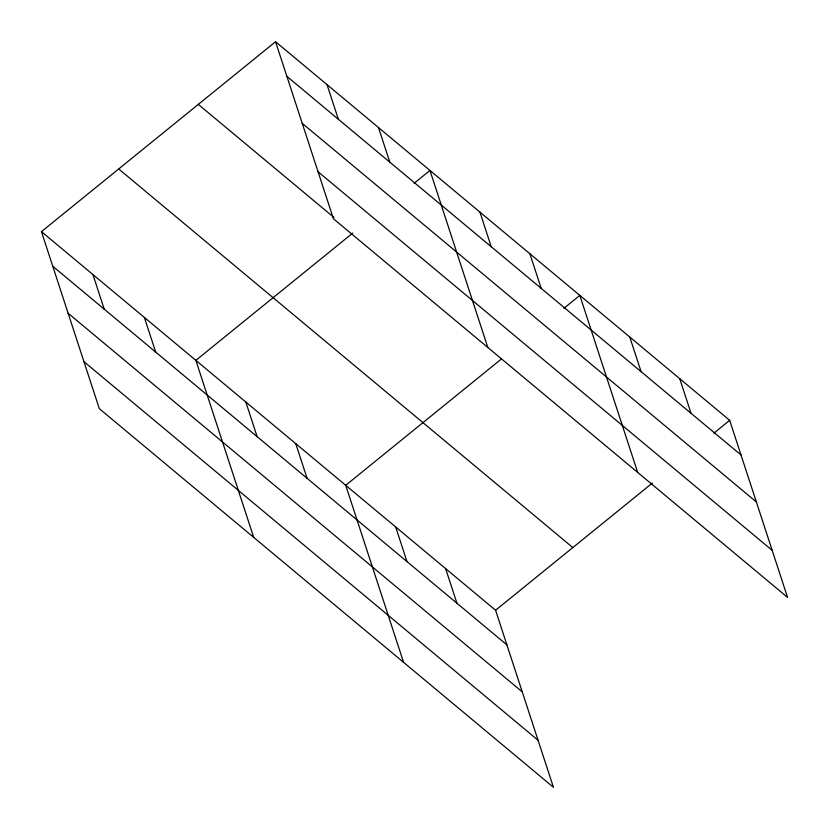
<?xml version="1.0" encoding="UTF-8"?>
<svg xmlns="http://www.w3.org/2000/svg" width="829" height="829" viewBox="0 0 829 829"><rect width="100%" height="100%" fill="white"/><g stroke="black" fill="none" stroke-linecap="round" stroke-linejoin="round"><path stroke-width="1.24" d="M41.45 231.633L495.576 610.248L553.44 787.281L99.314 408.666L41.45 231.633L275.56 41.719L729.686 420.334L787.55 597.367L333.424 218.752L275.56 41.719M352.708 233.115L195.851 360.366L253.715 537.399M414.117 183.302L429.961 170.442L487.825 347.486M501.576 358.864L345.714 485.307L403.578 662.34M563.979 308.243L579.823 295.393L637.688 472.426M495.576 610.248L652.433 483.006M713.842 433.184L729.686 420.334M286.875 76.351L741.012 454.966M302.243 123.345L756.369 501.959M318.067 171.758L772.193 550.373M198.307 104.392L333.9 217.436M118.702 168.961L572.829 547.575M52.776 266.275L506.902 644.889M68.133 313.258L522.26 691.873M83.957 361.682L538.083 740.287M679.728 378.687L691.054 413.319M629.781 337.04L641.097 371.672M529.866 253.747L541.192 288.378M479.918 212.089L491.234 246.731M378.49 127.542L389.817 162.173M327.03 84.631L338.346 119.262M445.619 568.601L456.945 603.243M395.671 526.954L406.987 561.585M295.766 443.66L307.082 478.292M245.809 402.013L257.125 436.645M144.381 317.455L155.707 352.087M92.921 274.544L104.236 309.186"/></g></svg>
